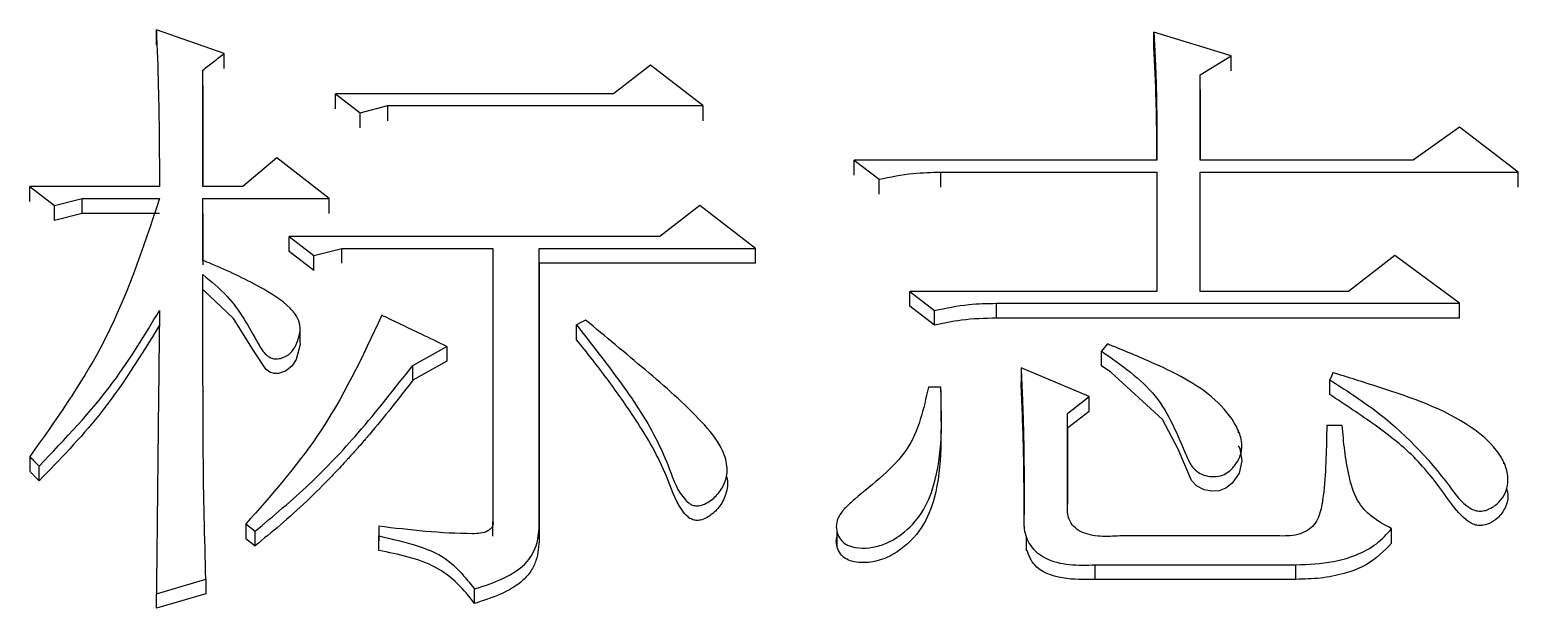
# Model space of a CAD drawing. Header units: millimetres. Extents: x 2251 to 4395, y 932 to 2449.
# Drawn here: x 2743.79 to 2749, y 2252.44 to 2254.47 of the extents above; entities that cross this region are included whole.
import ezdxf

# ---------------------------------------------------------------- set-up
doc = ezdxf.new("R2010")
doc.units = ezdxf.units.MM

msp = doc.modelspace()

# ---------------------------------------------------------------- linework, layer by layer
at = {"color": 7, "linetype": 'Continuous', "lineweight": 25}
for p, q in [((2744.4669, 2254.3841), (2744.2289, 2254.4671)), ((2744.2289, 2254.4139), (2744.2289, 2254.4671)), ((2747.9934, 2254.3758), (2747.7229, 2254.4588)), ((2747.7229, 2254.4056), (2747.7229, 2254.4588)), ((2744.4669, 2254.3311), (2744.4669, 2254.3841)), ((2745.9597, 2254.3426), (2745.8299, 2254.243)), ((2746.1436, 2254.2014), (2745.9597, 2254.3426)), ((2747.8852, 2254.3094), (2747.9934, 2254.3758)), ((2747.9934, 2254.3228), (2747.9934, 2254.3758)), ((2744.3912, 2253.9184), (2744.3912, 2254.326)), ((2744.3912, 2254.273), (2744.3912, 2254.326)), ((2747.8852, 2254.0101), (2747.8852, 2254.3094)), ((2747.8852, 2254.2564), (2747.8852, 2254.3094)), ((2744.3912, 2254.273), (2744.3912, 2253.9184)), ((2744.8563, 2254.243), (2744.9429, 2254.1765)), ((2744.8563, 2254.1901), (2744.8563, 2254.243)), ((2747.8852, 2254.2564), (2747.8852, 2254.0101)), ((2744.9429, 2254.1765), (2745.0402, 2254.2014)), ((2744.9429, 2254.1237), (2744.9429, 2254.1765)), ((2745.0402, 2254.1486), (2745.0402, 2254.2014)), ((2746.1436, 2254.2014), (2746.1436, 2254.1486)), ((2748.7938, 2254.1266), (2748.6316, 2254.0101)), ((2748.9994, 2253.9684), (2748.7938, 2254.1266)), ((2744.6508, 2254.0184), (2744.5318, 2253.9184)), ((2744.8347, 2253.8767), (2744.6508, 2254.0184)), ((2746.6736, 2254.0101), (2746.7602, 2253.9434)), ((2747.7337, 2254.0101), (2746.6736, 2254.0101)), ((2746.9765, 2253.9684), (2747.7337, 2253.9684)), ((2746.9765, 2253.9159), (2746.9765, 2253.9684)), ((2747.7337, 2253.9684), (2747.7337, 2253.5511)), ((2748.6316, 2254.0101), (2747.8852, 2254.0101)), ((2747.8852, 2253.9684), (2748.9994, 2253.9684)), ((2747.8852, 2253.5511), (2747.8852, 2253.9684)), ((2747.8852, 2253.9159), (2747.8852, 2253.9684)), ((2743.7854, 2253.9184), (2743.872, 2253.8517)), ((2744.2398, 2253.9184), (2743.7854, 2253.9184)), ((2743.7854, 2253.8659), (2743.7854, 2253.9184)), ((2744.5318, 2253.9184), (2744.3912, 2253.9184)), ((2746.7602, 2253.8909), (2746.7602, 2253.9434)), ((2743.872, 2253.8517), (2743.9693, 2253.8767)), ((2743.9693, 2253.8767), (2744.2397, 2253.8767)), ((2743.9693, 2253.8243), (2743.9693, 2253.8767)), ((2744.3912, 2253.8767), (2744.8347, 2253.8767)), ((2744.3912, 2253.6597), (2744.3912, 2253.8767)), ((2744.3912, 2253.8243), (2744.3912, 2253.8767)), ((2744.8347, 2253.8243), (2744.8347, 2253.8767)), ((2743.872, 2253.7993), (2743.872, 2253.8517)), ((2743.9693, 2253.8243), (2743.872, 2253.7993)), ((2744.2397, 2253.8243), (2743.9693, 2253.8243)), ((2744.3912, 2253.8243), (2744.3912, 2253.6437)), ((2746.1328, 2253.8517), (2745.9922, 2253.7432)), ((2746.3275, 2253.7015), (2746.1328, 2253.8517)), ((2744.6941, 2253.7432), (2744.7806, 2253.6764)), ((2745.9922, 2253.7432), (2744.6941, 2253.7432)), ((2744.6941, 2253.691), (2744.6941, 2253.7432)), ((2744.7806, 2253.6243), (2744.6941, 2253.691)), ((2744.7806, 2253.6764), (2744.878, 2253.7015)), ((2744.7806, 2253.6243), (2744.7806, 2253.6764)), ((2744.878, 2253.7015), (2745.408, 2253.7015)), ((2744.878, 2253.6493), (2744.878, 2253.7015)), ((2745.408, 2253.7015), (2745.408, 2252.7452)), ((2745.5703, 2253.7015), (2746.3275, 2253.7015)), ((2745.5703, 2252.7368), (2745.5703, 2253.7015)), ((2745.5703, 2253.6493), (2745.5703, 2253.7015)), ((2746.3275, 2253.6493), (2746.3275, 2253.7015)), ((2748.5667, 2253.6764), (2748.4044, 2253.5511)), ((2748.7938, 2253.5092), (2748.5667, 2253.6764)), ((2745.5703, 2253.6493), (2745.5703, 2252.6859)), ((2746.3275, 2253.6493), (2745.5703, 2253.6493)), ((2746.8684, 2253.5511), (2746.9549, 2253.4841)), ((2747.7337, 2253.5511), (2746.8684, 2253.5511)), ((2748.4044, 2253.5511), (2747.8852, 2253.5511)), ((2746.9549, 2253.4322), (2746.8684, 2253.4991)), ((2747.1712, 2253.5092), (2748.7938, 2253.5092)), ((2747.1712, 2253.4573), (2747.1712, 2253.5092)), ((2748.7938, 2253.4573), (2748.7938, 2253.5092)), ((2746.9549, 2253.4322), (2746.9549, 2253.4841)), ((2748.7938, 2253.4573), (2747.1712, 2253.4573)), ((2744.7323, 2253.4247), (2744.7323, 2253.427)), ((2744.7323, 2253.3749), (2744.7323, 2253.4239)), ((2745.7, 2253.382), (2745.7, 2253.4339)), ((2745.1268, 2253.2915), (2745.2458, 2253.3585)), ((2745.2458, 2253.3585), (2745.2458, 2253.3068)), ((2747.5607, 2253.3669), (2747.539, 2253.3417)), ((2747.539, 2253.29), (2747.539, 2253.3417)), ((2745.2458, 2253.3068), (2745.1268, 2253.2398)), ((2745.1268, 2253.2398), (2745.1268, 2253.2915)), ((2747.4958, 2253.1825), (2747.2578, 2253.2831)), ((2747.2578, 2253.2831), (2747.2578, 2253.2315)), ((2748.3395, 2253.1895), (2748.3395, 2253.2411)), ((2746.9765, 2253.216), (2746.9331, 2253.216)), ((2746.9765, 2253.2042), (2746.9765, 2253.1645)), ((2747.42, 2253.1237), (2747.4958, 2253.1825)), ((2747.4958, 2253.1309), (2747.4958, 2253.1825)), ((2747.4958, 2253.1309), (2747.42, 2253.0723)), ((2747.4201, 2252.8042), (2747.42, 2253.1237)), ((2747.42, 2253.0723), (2747.42, 2253.1237)), ((2748.3828, 2253.0817), (2748.3287, 2253.0817)), ((2747.42, 2253.0723), (2747.4201, 2252.8042)), ((2748.0195, 2253.0562), (2748.0195, 2253.0624)), ((2746.2025, 2253.009), (2746.2025, 2253.0125)), ((2743.7854, 2252.9725), (2743.7854, 2252.9213)), ((2743.8179, 2252.8876), (2743.8179, 2252.9389)), ((2748.9487, 2252.9476), (2748.9487, 2252.9533)), ((2747.2686, 2252.7279), (2747.2686, 2252.7789)), ((2744.5426, 2252.7369), (2744.5751, 2252.7115)), ((2744.5426, 2252.7369), (2744.5426, 2252.6859)), ((2745.0078, 2252.7284), (2745.0078, 2252.6947)), ((2745.0078, 2252.7284), (2745.0078, 2252.6774)), ((2745.408, 2252.6943), (2745.408, 2252.7452)), ((2745.5703, 2252.6859), (2745.5703, 2252.7368)), ((2748.5559, 2252.6691), (2748.5559, 2252.72)), ((2744.5426, 2252.6859), (2744.5751, 2252.6606)), ((2744.5751, 2252.6606), (2744.5751, 2252.7115)), ((2745.0078, 2252.6438), (2745.0078, 2252.6947)), ((2746.6128, 2252.7096), (2746.6128, 2252.6584)), ((2747.2756, 2252.6934), (2747.2756, 2252.6422)), ((2748.1556, 2252.6947), (2747.6039, 2252.6947)), ((2747.5174, 2252.5935), (2748.2205, 2252.5935)), ((2747.5174, 2252.5427), (2747.5174, 2252.5935)), ((2748.2205, 2252.5427), (2748.2205, 2252.5935)), ((2744.2289, 2252.4922), (2744.402, 2252.5429)), ((2744.402, 2252.5429), (2744.402, 2252.4922)), ((2745.3431, 2252.4585), (2745.3431, 2252.5091)), ((2748.2205, 2252.5427), (2747.5174, 2252.5427)), ((2744.2289, 2252.4416), (2744.2289, 2252.4922)), ((2744.402, 2252.4922), (2744.2289, 2252.4416))]:
    msp.add_line(p, q, dxfattribs=at)
at = {"color": 7, "linetype": 'Continuous', "lineweight": 25, "flags": 128}
for points in [[(2745.8299, 2254.243), (2745.3599, 2254.243), (2744.8563, 2254.243)], [(2745.0402, 2254.2014), (2745.5102, 2254.2014), (2746.1436, 2254.2014)], [(2746.6736, 2253.9575), (2746.6736, 2253.9706), (2746.6736, 2253.9838), (2746.6736, 2253.9969), (2746.6736, 2254.0101)], [(2748.9994, 2253.9159), (2748.9994, 2253.9291), (2748.9994, 2253.9488), (2748.9994, 2253.9684)], [(2744.7309, 2253.3748), (2744.7322, 2253.3653), (2744.718, 2253.3121), (2744.7038, 2253.2892), (2744.6814, 2253.2713), (2744.6569, 2253.2635), (2744.6413, 2253.2635), (2744.6265, 2253.2682), (2744.6124, 2253.2789), (2744.5718, 2253.3404), (2744.4985, 2253.456), (2744.3912, 2253.5575), (2744.3912, 2253.5575)], [(2746.8684, 2253.4991), (2746.8684, 2253.5121), (2746.8684, 2253.5251), (2746.8684, 2253.5381), (2746.8684, 2253.5511)], [(2745.7325, 2253.4506), (2745.7162, 2253.4423), (2745.7, 2253.4339)], [(2748.018, 2253.0101), (2748.0236, 2253.0005), (2748.0313, 2252.9576), (2748.0213, 2252.9147), (2747.9974, 2252.8796), (2747.9749, 2252.8621), (2747.9515, 2252.8532), (2747.9261, 2252.8513), (2747.8989, 2252.8565), (2747.8729, 2252.8703), (2747.8554, 2252.889), (2747.8087, 2252.9983), (2747.7531, 2253.1027), (2747.5719, 2253.2677), (2747.539, 2253.29), (2747.539, 2253.29)], [(2748.3503, 2253.2663), (2748.3449, 2253.2537), (2748.3395, 2253.2411)]]:
    msp.add_lwpolyline(points, dxfattribs=at)
at = {"color": 7, "linetype": 'Continuous', "lineweight": 25}
for points, knots in [([(2744.2289, 2254.4671), (2744.2314, 2254.4008), (2744.2361, 2254.2765), (2744.239, 2254.0936), (2744.2395, 2253.9768), (2744.2398, 2253.9184)], [0, 0, 0, 0, 0.362921, 0.681445, 1, 1, 1, 1]), ([(2747.7229, 2254.4588), (2747.7231, 2254.456), (2747.7233, 2254.4506), (2747.7238, 2254.4424), (2747.7242, 2254.4343), (2747.7246, 2254.4261), (2747.725, 2254.4193), (2747.7253, 2254.4125), (2747.7257, 2254.4057), (2747.7261, 2254.3975), (2747.7264, 2254.3907), (2747.7267, 2254.3839), (2747.7271, 2254.3771), (2747.7274, 2254.3689), (2747.7278, 2254.3621), (2747.7281, 2254.3553), (2747.7284, 2254.3485), (2747.7287, 2254.3417), (2747.7289, 2254.3349), (2747.7292, 2254.3281), (2747.7295, 2254.3199), (2747.7298, 2254.3131), (2747.73, 2254.3062), (2747.7303, 2254.2994), (2747.7305, 2254.2926), (2747.7307, 2254.2858), (2747.7309, 2254.279), (2747.7311, 2254.2708), (2747.7313, 2254.264), (2747.7315, 2254.2572), (2747.7317, 2254.2503), (2747.7318, 2254.2435), (2747.732, 2254.2367), (2747.7321, 2254.2299), (2747.7323, 2254.2217), (2747.7324, 2254.2149), (2747.7325, 2254.208), (2747.7326, 2254.2012), (2747.7327, 2254.1944), (2747.7328, 2254.1875), (2747.7329, 2254.1807), (2747.733, 2254.1739), (2747.7331, 2254.1671), (2747.7331, 2254.1602), (2747.7332, 2254.152), (2747.7333, 2254.1452), (2747.7333, 2254.1384), (2747.7334, 2254.1316), (2747.7334, 2254.1247), (2747.7335, 2254.1179), (2747.7335, 2254.1111), (2747.7335, 2254.1029), (2747.7336, 2254.096), (2747.7336, 2254.0892), (2747.7336, 2254.0824), (2747.7336, 2254.0755), (2747.7336, 2254.0687), (2747.7337, 2254.0619), (2747.7337, 2254.0537), (2747.7337, 2254.0468), (2747.7337, 2254.04), (2747.7337, 2254.0331), (2747.7337, 2254.0263), (2747.7337, 2254.0186), (2747.7337, 2254.0137), (2747.7337, 2254.0101)], [0, 0, 0, 0, 0.018243, 0.036487, 0.05473, 0.072974, 0.091217, 0.100339, 0.118582, 0.136826, 0.155069, 0.164191, 0.182434, 0.200678, 0.218921, 0.228043, 0.246286, 0.26453, 0.273652, 0.291895, 0.310138, 0.328382, 0.337504, 0.355747, 0.37399, 0.383112, 0.401356, 0.419599, 0.437843, 0.446964, 0.465208, 0.483451, 0.492573, 0.510816, 0.52906, 0.547303, 0.556425, 0.574668, 0.592912, 0.602033, 0.620277, 0.63852, 0.647642, 0.665886, 0.684129, 0.702372, 0.711494, 0.729738, 0.747981, 0.757103, 0.775346, 0.79359, 0.811833, 0.820955, 0.839198, 0.857442, 0.866563, 0.884807, 0.90305, 0.921294, 0.930415, 0.948659, 0.966902, 0.976024, 1, 1, 1, 1]), ([(2744.3912, 2254.326), (2744.4038, 2254.3357), (2744.4291, 2254.3551), (2744.4543, 2254.3744), (2744.4669, 2254.3841)], [0, 0, 0, 0, 0.499999, 1, 1, 1, 1]), ([(2747.7336, 2254.0101), (2747.7335, 2254.0363), (2747.7334, 2254.1062), (2747.7315, 2254.2382), (2747.7261, 2254.3437), (2747.7229, 2254.4056)], [0, 0, 0, 0, 0.198354, 0.529431, 1, 1, 1, 1]), ([(2746.7602, 2253.9434), (2746.7999, 2253.9517), (2746.8711, 2253.9665), (2746.9442, 2253.9678), (2746.9765, 2253.9684)], [0, 0, 0, 0, 0.558835, 1, 1, 1, 1]), ([(2744.2397, 2253.8767), (2744.1812, 2253.6996), (2744.0762, 2253.3815), (2743.8746, 2253.0981), (2743.7854, 2252.9725)], [0, 0, 0, 0, 0.556928, 1, 1, 1, 1]), ([(2744.3912, 2253.6096), (2744.4214, 2253.5852), (2744.5054, 2253.517), (2744.5602, 2253.4112), (2744.6045, 2253.3356), (2744.626, 2253.3192), (2744.6398, 2253.3147), (2744.6559, 2253.3143), (2744.6739, 2253.3187), (2744.6928, 2253.329), (2744.712, 2253.3489), (2744.7259, 2253.3818), (2744.7357, 2253.4195), (2744.7256, 2253.4598), (2744.6818, 2253.5135), (2744.5759, 2253.5776), (2744.4694, 2253.6274), (2744.4011, 2253.6557), (2744.3912, 2253.6598)], [0, 0, 0, 0, 0.11687, 0.3258, 0.377744, 0.393029, 0.405901, 0.418726, 0.438143, 0.45802, 0.48112, 0.522189, 0.572441, 0.606763, 0.655286, 0.785224, 0.968955, 1, 1, 1, 1]), ([(2744.402, 2252.5429), (2744.3982, 2252.6885), (2744.3925, 2252.907), (2744.3924, 2253.1428), (2744.3921, 2253.2425), (2744.392, 2253.2787), (2744.3919, 2253.3013), (2744.3919, 2253.3194), (2744.3918, 2253.3375), (2744.3918, 2253.3556), (2744.3917, 2253.3737), (2744.3917, 2253.3873), (2744.3917, 2253.4009), (2744.3916, 2253.4189), (2744.3916, 2253.437), (2744.3915, 2253.4551), (2744.3915, 2253.4687), (2744.3915, 2253.4867), (2744.3914, 2253.5026), (2744.3914, 2253.5161), (2744.3914, 2253.5229), (2744.3914, 2253.5297), (2744.3913, 2253.5387), (2744.3913, 2253.5477), (2744.3913, 2253.5568), (2744.3913, 2253.5635), (2744.3913, 2253.5726), (2744.3913, 2253.5816), (2744.3912, 2253.5906), (2744.3912, 2253.5992), (2744.3912, 2253.6055), (2744.3912, 2253.6096)], [0, 0, 0, 0, 0.4081563, 0.61223, 0.6632482, 0.6887574, 0.7142665, 0.727021, 0.7397756, 0.7652847, 0.7780392, 0.7907938, 0.8035483, 0.8163029, 0.841812, 0.8545666, 0.8673211, 0.8800757, 0.9055848, 0.911962, 0.9183393, 0.9247166, 0.9310939, 0.9438484, 0.9502257, 0.956603, 0.9629803, 0.9757348, 0.9821121, 0.9884894, 1, 1, 1, 1]), ([(2746.9549, 2253.4841), (2746.9947, 2253.4925), (2747.0658, 2253.5074), (2747.139, 2253.5087), (2747.1712, 2253.5092)], [0, 0, 0, 0, 0.558835, 1, 1, 1, 1]), ([(2743.8179, 2252.9389), (2743.9093, 2253.0346), (2744.0716, 2253.2046), (2744.1886, 2253.3991), (2744.2397, 2253.4841)], [0, 0, 0, 0, 0.562943, 1, 1, 1, 1]), ([(2744.2398, 2253.4841), (2744.2384, 2253.3622), (2744.2369, 2253.2326), (2744.2354, 2253.095), (2744.2351, 2253.0645), (2744.2347, 2253.0339), (2744.2344, 2253.0033), (2744.2341, 2252.9727), (2744.2337, 2252.9421), (2744.2334, 2252.9115), (2744.2331, 2252.8808), (2744.2328, 2252.8502), (2744.2324, 2252.8196), (2744.2321, 2252.7889), (2744.2318, 2252.7582), (2744.2314, 2252.7199), (2744.2311, 2252.6892), (2744.2307, 2252.6585), (2744.2304, 2252.6278), (2744.2301, 2252.601), (2744.2298, 2252.5741), (2744.2297, 2252.5587), (2744.2295, 2252.5434), (2744.2293, 2252.5291), (2744.2292, 2252.512), (2744.229, 2252.4988), (2744.2289, 2252.4922)], [0, 0, 0, 0, 0.370203, 0.393341, 0.416478, 0.462753, 0.485891, 0.509029, 0.555304, 0.578441, 0.601579, 0.647854, 0.670992, 0.694129, 0.740405, 0.763542, 0.809817, 0.832955, 0.856093, 0.902368, 0.913937, 0.937074, 0.948643, 0.960212, 0.980106, 1, 1, 1, 1]), ([(2745.0186, 2253.4674), (2744.9507, 2253.3222), (2744.8287, 2253.0613), (2744.6305, 2252.8366), (2744.5426, 2252.7369)], [0, 0, 0, 0, 0.556366, 1, 1, 1, 1]), ([(2745.2458, 2253.3585), (2745.2164, 2253.3726), (2745.1638, 2253.3978), (2745.0881, 2253.4341), (2745.0418, 2253.4563), (2745.0186, 2253.4674)], [0, 0, 0, 0, 0.387829, 0.693915, 1, 1, 1, 1]), ([(2745.7, 2253.4339), (2745.7503, 2253.3698), (2745.851, 2253.2417), (2745.9657, 2253.073), (2746.0279, 2252.9282), (2746.0559, 2252.8447), (2746.0953, 2252.8081), (2746.1102, 2252.8009), (2746.126, 2252.7993), (2746.1461, 2252.8036), (2746.174, 2252.8189), (2746.2038, 2252.8486), (2746.2268, 2252.8913), (2746.2306, 2252.945), (2746.2064, 2253.017), (2746.1088, 2253.1326), (2745.9422, 2253.2767), (2745.8025, 2253.3925), (2745.7325, 2253.4506)], [0, 0, 0, 0, 0.1458904, 0.2918477, 0.3649261, 0.4381404, 0.4497084, 0.4574875, 0.4653247, 0.4747758, 0.4903238, 0.5180258, 0.5474199, 0.5770634, 0.6172548, 0.685721, 0.8425064, 1, 1, 1, 1]), ([(2747.1712, 2253.4573), (2747.1302, 2253.4563), (2747.0569, 2253.4545), (2746.986, 2253.439), (2746.9549, 2253.4322)], [0, 0, 0, 0, 0.561085, 1, 1, 1, 1]), ([(2744.2397, 2253.4322), (2744.1734, 2253.3244), (2744.0544, 2253.1307), (2743.8905, 2252.9623), (2743.8179, 2252.8876)], [0, 0, 0, 0, 0.556785, 1, 1, 1, 1]), ([(2746.2246, 2252.9051), (2746.2247, 2252.905), (2746.2321, 2252.89), (2746.2286, 2252.8553), (2746.2131, 2252.8098), (2746.1847, 2252.7774), (2746.1578, 2252.7582), (2746.1375, 2252.75), (2746.1198, 2252.7483), (2746.1043, 2252.7519), (2746.0863, 2252.7638), (2746.0479, 2252.812), (2746.0096, 2252.9349), (2745.92, 2253.0881), (2745.8093, 2253.2448), (2745.7376, 2253.3367), (2745.7002, 2253.3818), (2745.7, 2253.382)], [0, 0, 0, 0, 0.000541, 0.052262, 0.10428, 0.152425, 0.178787, 0.199916, 0.213282, 0.226749, 0.243025, 0.274546, 0.411233, 0.645125, 0.822307, 0.999061, 1, 1, 1, 1]), ([(2747.539, 2253.3417), (2747.6087, 2253.2936), (2747.7495, 2253.1963), (2747.8109, 2253.0332), (2747.8529, 2252.9397), (2747.8777, 2252.9159), (2747.9045, 2252.9046), (2747.9342, 2252.9008), (2747.9629, 2252.9058), (2747.99, 2252.9217), (2748.0125, 2252.9469), (2748.0303, 2252.9828), (2748.0337, 2253.0292), (2748.0062, 2253.0973), (2747.9136, 2253.2083), (2747.7439, 2253.2924), (2747.6114, 2253.3463), (2747.5607, 2253.3669)], [0, 0, 0, 0, 0.175531, 0.354652, 0.388166, 0.407747, 0.427401, 0.446675, 0.466945, 0.484382, 0.511375, 0.539761, 0.574487, 0.616877, 0.705288, 0.887114, 1, 1, 1, 1]), ([(2744.5751, 2252.7115), (2744.6395, 2252.7653), (2744.7684, 2252.873), (2744.9518, 2253.0682), (2745.0643, 2253.2118), (2745.1268, 2253.2915)], [0, 0, 0, 0, 0.30776, 0.615622, 1, 1, 1, 1]), ([(2745.1268, 2253.2398), (2745.0773, 2253.1757), (2745.0263, 2253.1096), (2744.97, 2253.0437), (2744.9658, 2253.0389), (2744.9616, 2253.0341), (2744.9574, 2253.0293), (2744.9533, 2253.0244), (2744.9491, 2253.0196), (2744.9448, 2253.0148), (2744.9406, 2253.01), (2744.9364, 2253.0052), (2744.933, 2253.0014), (2744.9287, 2252.9966), (2744.9245, 2252.9919), (2744.9202, 2252.9871), (2744.9159, 2252.9824), (2744.9125, 2252.9786), (2744.9082, 2252.9738), (2744.9039, 2252.9691), (2744.8996, 2252.9643), (2744.8935, 2252.9577), (2744.8752, 2252.9379), (2744.8013, 2252.8592), (2744.6994, 2252.7612), (2744.6045, 2252.6845), (2744.5751, 2252.6606)], [0, 0, 0, 0, 0.307844, 0.317463, 0.327082, 0.331891, 0.34151, 0.351128, 0.355938, 0.365557, 0.375175, 0.379985, 0.389603, 0.394413, 0.404031, 0.41365, 0.41846, 0.428078, 0.432888, 0.442506, 0.452125, 0.456934, 0.476172, 0.553125, 0.861264, 1, 1, 1, 1]), ([(2747.2578, 2253.2831), (2747.2579, 2253.2801), (2747.2582, 2253.2742), (2747.2586, 2253.2652), (2747.259, 2253.2563), (2747.2594, 2253.2474), (2747.2598, 2253.2384), (2747.2601, 2253.231), (2747.2605, 2253.2235), (2747.2608, 2253.2161), (2747.2612, 2253.2071), (2747.2616, 2253.1982), (2747.2619, 2253.1907), (2747.2622, 2253.1832), (2747.2625, 2253.1758), (2747.2628, 2253.1683), (2747.2631, 2253.1609), (2747.2634, 2253.1534), (2747.2637, 2253.1445), (2747.264, 2253.1355), (2747.2643, 2253.128), (2747.2645, 2253.1206), (2747.2648, 2253.1131), (2747.2651, 2253.1042), (2747.2653, 2253.0967), (2747.2656, 2253.0862), (2747.2659, 2253.0758), (2747.2662, 2253.0638), (2747.2664, 2253.0564), (2747.2665, 2253.0489), (2747.2667, 2253.0414), (2747.2668, 2253.034), (2747.267, 2253.0265), (2747.2671, 2253.019), (2747.2672, 2253.01), (2747.2674, 2253.0011), (2747.2675, 2252.9936), (2747.2676, 2252.9861), (2747.2677, 2252.9787), (2747.2678, 2252.9697), (2747.2679, 2252.9622), (2747.2679, 2252.9547), (2747.268, 2252.9472), (2747.2681, 2252.9383), (2747.2682, 2252.9308), (2747.2682, 2252.9233), (2747.2683, 2252.9158), (2747.2683, 2252.9069), (2747.2683, 2252.8994), (2747.2684, 2252.8919), (2747.2684, 2252.8844), (2747.2684, 2252.8754), (2747.2685, 2252.868), (2747.2685, 2252.8605), (2747.2685, 2252.853), (2747.2685, 2252.844), (2747.2685, 2252.8365), (2747.2686, 2252.829), (2747.2686, 2252.8215), (2747.2686, 2252.8126), (2747.2686, 2252.8051), (2747.2686, 2252.7976), (2747.2686, 2252.7894), (2747.2686, 2252.7827), (2747.2686, 2252.7789)], [0, 0, 0, 0, 0.017781, 0.035561, 0.053342, 0.071122, 0.088903, 0.106683, 0.115574, 0.133354, 0.151135, 0.168916, 0.186696, 0.195586, 0.213367, 0.231148, 0.240038, 0.257818, 0.275599, 0.29338, 0.31116, 0.320051, 0.337831, 0.355612, 0.373392, 0.382283, 0.417844, 0.435624, 0.453405, 0.462295, 0.480076, 0.497857, 0.506747, 0.524527, 0.542308, 0.560089, 0.577869, 0.586759, 0.60454, 0.622321, 0.640101, 0.648992, 0.666772, 0.684553, 0.702333, 0.711224, 0.729004, 0.746785, 0.764565, 0.773456, 0.791236, 0.809017, 0.826797, 0.835688, 0.853468, 0.871249, 0.889029, 0.89792, 0.9157, 0.933481, 0.951262, 0.960152, 0.977932, 1, 1, 1, 1]), ([(2748.3395, 2253.2411), (2748.3931, 2253.2067), (2748.5551, 2253.1025), (2748.7085, 2252.944), (2748.8027, 2252.8058), (2748.8476, 2252.7835), (2748.8668, 2252.7809), (2748.888, 2252.7843), (2748.914, 2252.7965), (2748.9403, 2252.8199), (2748.9591, 2252.8532), (2748.9654, 2252.8926), (2748.957, 2252.9427), (2748.9175, 2253.0095), (2748.7804, 2253.126), (2748.5706, 2253.1973), (2748.4041, 2253.2499), (2748.3505, 2253.2663), (2748.3503, 2253.2663)], [0, 0, 0, 0, 0.116248, 0.351545, 0.417546, 0.429975, 0.440278, 0.450547, 0.466965, 0.490882, 0.515264, 0.540739, 0.570383, 0.616277, 0.689853, 0.900941, 0.999644, 1, 1, 1, 1]), ([(2746.9331, 2253.216), (2746.9165, 2253.1391), (2746.8829, 2252.9835), (2746.7256, 2252.868), (2746.6393, 2252.7922), (2746.6154, 2252.7594), (2746.6088, 2252.7273), (2746.6139, 2252.7003), (2746.6276, 2252.6773), (2746.6497, 2252.6608), (2746.6838, 2252.6515), (2746.727, 2252.6514), (2746.7839, 2252.6649), (2746.8512, 2252.705), (2746.9168, 2252.7752), (2746.9848, 2252.9466), (2746.9801, 2253.0983), (2746.9766, 2253.2132), (2746.9765, 2253.216)], [0, 0, 0, 0, 0.166517, 0.336736, 0.370754, 0.398968, 0.419707, 0.44043, 0.457693, 0.475082, 0.493885, 0.523597, 0.555079, 0.603262, 0.6747, 0.747935, 0.993843, 1, 1, 1, 1]), ([(2747.2686, 2252.7279), (2747.2686, 2252.7759), (2747.2686, 2252.8717), (2747.2661, 2253.0396), (2747.2609, 2253.1594), (2747.2578, 2253.2315)], [0, 0, 0, 0, 0.284865, 0.569737, 1, 1, 1, 1]), ([(2748.9582, 2252.8617), (2748.9605, 2252.8522), (2748.966, 2252.8292), (2748.9553, 2252.7919), (2748.9318, 2252.7593), (2748.9036, 2252.7395), (2748.8793, 2252.7312), (2748.859, 2252.7302), (2748.8374, 2252.7364), (2748.7972, 2252.7637), (2748.738, 2252.8458), (2748.6485, 2252.9678), (2748.4988, 2253.0847), (2748.3928, 2253.1544), (2748.3395, 2253.1895)], [0, 0, 0, 0, 0.034911, 0.084718, 0.134766, 0.17238, 0.196269, 0.215447, 0.234674, 0.265974, 0.373163, 0.581862, 0.78957, 1, 1, 1, 1]), ([(2746.9765, 2253.1645), (2746.9774, 2253.1104), (2746.9791, 2252.9977), (2746.9656, 2252.8475), (2746.9157, 2252.7199), (2746.8432, 2252.6465), (2746.7663, 2252.6071), (2746.7093, 2252.5988), (2746.6672, 2252.6042), (2746.6414, 2252.6148), (2746.6229, 2252.6324), (2746.6123, 2252.6554), (2746.6088, 2252.6792), (2746.6138, 2252.6935), (2746.6159, 2252.6996)], [0, 0, 0, 0, 0.198609, 0.413548, 0.548586, 0.684419, 0.755202, 0.826554, 0.860883, 0.887727, 0.914733, 0.945634, 0.976974, 1, 1, 1, 1]), ([(2748.3287, 2253.0817), (2748.3274, 2253.0041), (2748.3259, 2252.9064), (2748.3107, 2252.7902), (2748.2915, 2252.7297), (2748.2273, 2252.6934), (2748.1799, 2252.6942), (2748.1556, 2252.6947)], [0, 0, 0, 0, 0.490042, 0.617207, 0.745492, 0.869777, 1, 1, 1, 1]), ([(2748.5559, 2252.72), (2748.5316, 2252.7329), (2748.4839, 2252.7584), (2748.4275, 2252.8225), (2748.4057, 2252.9049), (2748.3904, 2252.9929), (2748.3853, 2253.0521), (2748.3828, 2253.0817)], [0, 0, 0, 0, 0.1777081, 0.35, 0.5672223, 0.7837017, 1, 1, 1, 1]), ([(2743.7854, 2252.9725), (2743.7908, 2252.9669), (2743.8016, 2252.9557), (2743.8125, 2252.9445), (2743.8179, 2252.9389)], [0, 0, 0, 0, 0.5, 1, 1, 1, 1]), ([(2743.7854, 2252.9213), (2743.7881, 2252.9184), (2743.7936, 2252.9128), (2743.8044, 2252.9016), (2743.8125, 2252.8932), (2743.8179, 2252.8876)], [0, 0, 0, 0, 0.25287, 0.505739, 1, 1, 1, 1]), ([(2747.2686, 2252.7789), (2747.2675, 2252.759), (2747.2653, 2252.7189), (2747.2857, 2252.6586), (2747.3434, 2252.61), (2747.4274, 2252.5908), (2747.4872, 2252.5926), (2747.5174, 2252.5935)], [0, 0, 0, 0, 0.177715, 0.356357, 0.541048, 0.768767, 1, 1, 1, 1]), ([(2747.6039, 2252.6947), (2747.581, 2252.6934), (2747.5353, 2252.6909), (2747.4771, 2252.7016), (2747.4409, 2252.7265), (2747.42, 2252.7596), (2747.42, 2252.7868), (2747.4201, 2252.8042)], [0, 0, 0, 0, 0.261231, 0.519065, 0.649006, 0.774533, 1, 1, 1, 1]), ([(2745.4079, 2252.7452), (2745.4083, 2252.7424), (2745.4091, 2252.737), (2745.4066, 2252.728), (2745.4, 2252.7194), (2745.3862, 2252.7096), (2745.3642, 2252.7026), (2745.2353, 2252.7018), (2745.1169, 2252.7156), (2745.0078, 2252.7284)], [0, 0, 0, 0, 0.022685, 0.043674, 0.07363, 0.104665, 0.167541, 0.232295, 1, 1, 1, 1]), ([(2745.3431, 2252.5091), (2745.3776, 2252.5201), (2745.4456, 2252.5419), (2745.5286, 2252.5947), (2745.5662, 2252.6675), (2745.5689, 2252.7138), (2745.5703, 2252.7368)], [0, 0, 0, 0, 0.291823, 0.574939, 0.78881, 1, 1, 1, 1]), ([(2748.2205, 2252.5935), (2748.2649, 2252.5953), (2748.3377, 2252.5982), (2748.4334, 2252.626), (2748.5054, 2252.6641), (2748.5392, 2252.7015), (2748.5559, 2252.72)], [0, 0, 0, 0, 0.347259, 0.569852, 0.787887, 1, 1, 1, 1]), ([(2745.0078, 2252.6947), (2745.054, 2252.6841), (2745.1298, 2252.6667), (2745.2302, 2252.6284), (2745.2933, 2252.5718), (2745.3266, 2252.5299), (2745.3431, 2252.5091)], [0, 0, 0, 0, 0.348609, 0.571047, 0.787247, 1, 1, 1, 1]), ([(2745.5703, 2252.6859), (2745.5685, 2252.6597), (2745.5658, 2252.6202), (2745.5423, 2252.5708), (2745.5039, 2252.5269), (2745.4351, 2252.4876), (2745.374, 2252.4682), (2745.3431, 2252.4585)], [0, 0, 0, 0, 0.2394193, 0.3609412, 0.4846672, 0.7394044, 1, 1, 1, 1]), ([(2748.5559, 2252.6691), (2748.5283, 2252.6413), (2748.4821, 2252.5948), (2748.3899, 2252.5611), (2748.3065, 2252.5448), (2748.2492, 2252.5434), (2748.2205, 2252.5427)], [0, 0, 0, 0, 0.329057, 0.550037, 0.774412, 1, 1, 1, 1]), ([(2745.3431, 2252.4585), (2745.3245, 2252.4822), (2745.2868, 2252.5302), (2745.181, 2252.6095), (2745.0776, 2252.63), (2745.0078, 2252.6438)], [0, 0, 0, 0, 0.242139, 0.4889, 1, 1, 1, 1]), ([(2747.5174, 2252.5427), (2747.4794, 2252.5417), (2747.4049, 2252.5397), (2747.3051, 2252.5765), (2747.2858, 2252.6254), (2747.2788, 2252.6435)], [0, 0, 0, 0, 0.396511, 0.777724, 1, 1, 1, 1])]:
    msp.add_open_spline(points, degree=3, knots=knots, dxfattribs=at)

doc.saveas('drawing.dxf')
